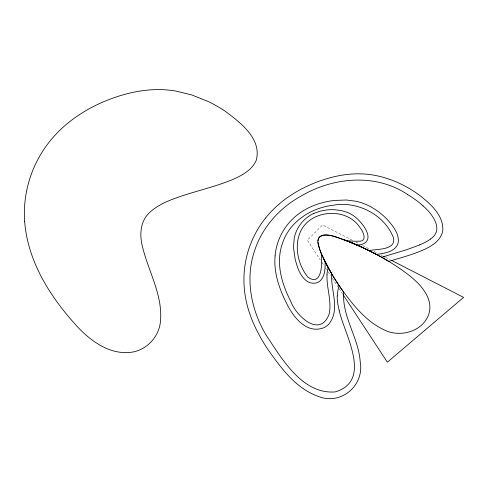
<?xml version="1.0" encoding="UTF-8"?>
<svg xmlns="http://www.w3.org/2000/svg" width="488" height="488" viewBox="0 0 488 488"><rect width="100%" height="100%" fill="white"/><g stroke="black" fill="none" stroke-linecap="round" stroke-linejoin="round"><path stroke-width="0.37" stroke-dasharray="2.44 1.83" d="M352.409 240.291L322.574 224.968L307.33 240.218L320.256 259.909M355.801 242.03L359.87 244.122M362.578 245.513L370.038 249.344M374.107 251.43L377.492 253.168M380.884 254.913L382.238 255.608M385.63 257.347L390.376 259.787M321.921 262.446L324.008 265.625M325.673 268.168L326.509 269.437M328.174 271.981L330.675 275.787M332.346 278.331L338.599 287.859M339.014 288.493L342.765 294.209"/><path stroke-width="0.73" d="M326.984 274.848C326.515 287.316 331.376 299.553 329.522 312.033A23.113 23.113 0 0 1 328.863 314.876C319.183 338.318 295.502 315.108 290.574 300.968C281.649 283.589 275.635 262.947 282.326 243.762C289.225 221.833 310.795 207.937 332.853 205.289C357.155 200.702 384.355 214.439 393.456 237.686C396.402 250.478 376.37 248.929 368.928 250.594L363.767 248.105M337.324 295.99L337.714 291.568A30.421 30.421 0 0 1 339.038 286.181L339.197 285.742L343.711 292.208C341.844 316.633 358.637 337.684 360.199 361.748C364.573 385.05 341.734 405.016 319.378 396.799C296.338 389.082 281.167 368.324 267.766 349.231C255.316 330.535 245.641 309.258 244.165 286.584A98.808 98.808 0 0 1 265.533 218.075M317.938 240.987C319.878 228.78 337.281 238.351 344.131 239.797M275.092 255.895C273.914 268.583 277.025 281.265 281.814 292.94A129.985 129.985 0 0 0 285.907 301.968C292.397 316.023 306.232 334.774 323.965 327.655A16.427 16.427 0 0 0 328.906 324.038C340.563 309.392 330.541 290.421 331.675 273.823L326.814 265.167M350.469 242.268C340.978 239.224 328.021 231.288 318.987 237.278C315.626 243.274 320.829 249.624 321.561 255.45A51.374 51.374 0 0 0 321.415 258.054C322.361 265.862 320.866 286.444 308.056 277.269C295.081 261.855 291.769 233.667 309.63 220.35C324.733 209.321 349.463 211.103 360.022 227.64C363.627 232.099 367.812 242.158 358.058 241.176A42.188 42.188 0 0 1 354.501 241.218L346.779 240.797M328.198 267.729L327.979 268.455A27.529 27.529 0 0 0 327.015 274.848M265.545 218.087C276.958 203.758 292.263 192.888 308.88 185.385A142.777 142.777 0 0 1 319.951 180.926C332.779 176.4 346.327 173.576 359.973 173.826A91.049 91.049 0 0 1 373.18 175.052C390.01 177.925 405.906 185.245 419.625 195.316C430.636 204.063 444.11 215.666 442.732 231.172C440.426 241.81 429.751 247.245 420.577 251.113C410.243 255.316 399.446 258.189 388.771 261.379L388.332 261.117M430.489 238.968C444.66 229.921 431.935 213.476 423.139 205.985M313.906 213.39L320.354 211.109L327.167 209.907A49.91 49.91 0 0 1 334.152 209.7L341.179 210.529L346.803 212.182A31.995 31.995 0 0 1 351.012 214.189C359.76 218.545 378.328 240.419 360.583 244.732A29.018 29.018 0 0 1 357.021 245.025M419.82 244.891L406.461 249.789L381.622 257.249L376.516 254.474A296.375 296.375 0 0 0 359.009 245.921L351.104 242.524M344.528 239.95L346.571 240.718M345.553 240.328L343.54 239.584C366.561 248.386 388.82 259.732 408.401 274.793C420.656 284.187 435.137 299.614 427.994 316.273C421.181 331.431 401.569 336.897 386.734 331.053C367.08 322.879 353.342 305.427 341.191 288.652A239.864 239.864 0 0 1 330.852 272.42L321.647 254.565M346.157 240.56L354.3 243.86M347.377 241.035L357.094 245.067M355.008 244.165L357.021 245.037M358.735 245.799L362.072 247.312M369.398 250.82L376.455 254.443C384.178 253.26 393.853 252.284 397.763 244.439C400.38 235.545 393.865 227.194 388.454 220.802C381.622 213.317 373.192 207.186 363.7 203.545A54.217 54.217 0 0 0 356.136 201.288L346.285 200.001L334.298 200.452A84.772 84.772 0 0 0 324.947 202.075C315.12 204.344 305.61 208.425 297.625 214.653A58.95 58.95 0 0 0 275.061 255.895M383.599 256.304L384.953 256.999M391.73 260.482L463.6 297.387L387.368 362.181L343.18 294.85M382.074 257.499L387.887 260.854M407.523 194.444C375.406 173.039 332.859 177.174 300.773 196.255C279.484 208.047 262.087 227.414 254.584 250.765C244.915 278.898 251.21 310.283 266.259 335.323C281.93 358.906 302.432 394.524 335.225 391.913C372.71 380.628 344.772 334.939 339.239 310.868M326.484 264.533L325.209 262.074M324.685 261.031L329.071 269.297A237.29 237.29 0 0 0 339.203 285.736M324.52 260.702L325.16 261.977C325.069 268.656 325.258 276.531 319.707 281.247A9.693 9.693 0 0 1 316.492 282.906C305.506 285.431 299.162 273.231 296.661 264.447A76.701 76.701 0 0 1 295.1 258.811L293.483 247.52L294.264 237.93A34.929 34.929 0 0 1 313.894 213.372M324.904 261.476L319.915 250.252L317.962 242.292M324.27 260.202L323.672 258.969M323.751 259.134L323.215 258.006M24.675 221.662C27.877 263.008 51.899 299.565 79.593 329.052C92.519 342.058 109.538 353.934 128.74 352.488C145.753 351.677 159.82 336.818 160.57 319.951C162.425 293.666 147.779 270.315 142.179 245.379C139.495 234.295 140.471 221.308 149.114 212.994C158.301 204.13 170.641 199.775 182.481 195.731C199.037 190.308 216.093 186.367 232.233 179.73C241.554 175.619 251.735 170.44 256.115 160.656C262.434 139.086 240.108 122.268 225.005 111.118A136.988 136.988 0 0 0 208.644 101.724L191.991 95.007L175.778 91.043A106.64 106.64 0 0 0 160.308 89.603C144.326 89.31 128.46 92.616 113.436 97.917A167.225 167.225 0 0 0 100.467 103.145C81.002 111.929 63.08 124.66 49.715 141.441A115.729 115.729 0 0 0 24.638 221.668M407.498 194.492A100.077 100.077 0 0 1 423.163 205.954M339.337 310.838A59.329 59.329 0 0 1 337.159 295.996M430.562 239.065A54.674 54.674 0 0 1 419.778 244.793"/></g></svg>
